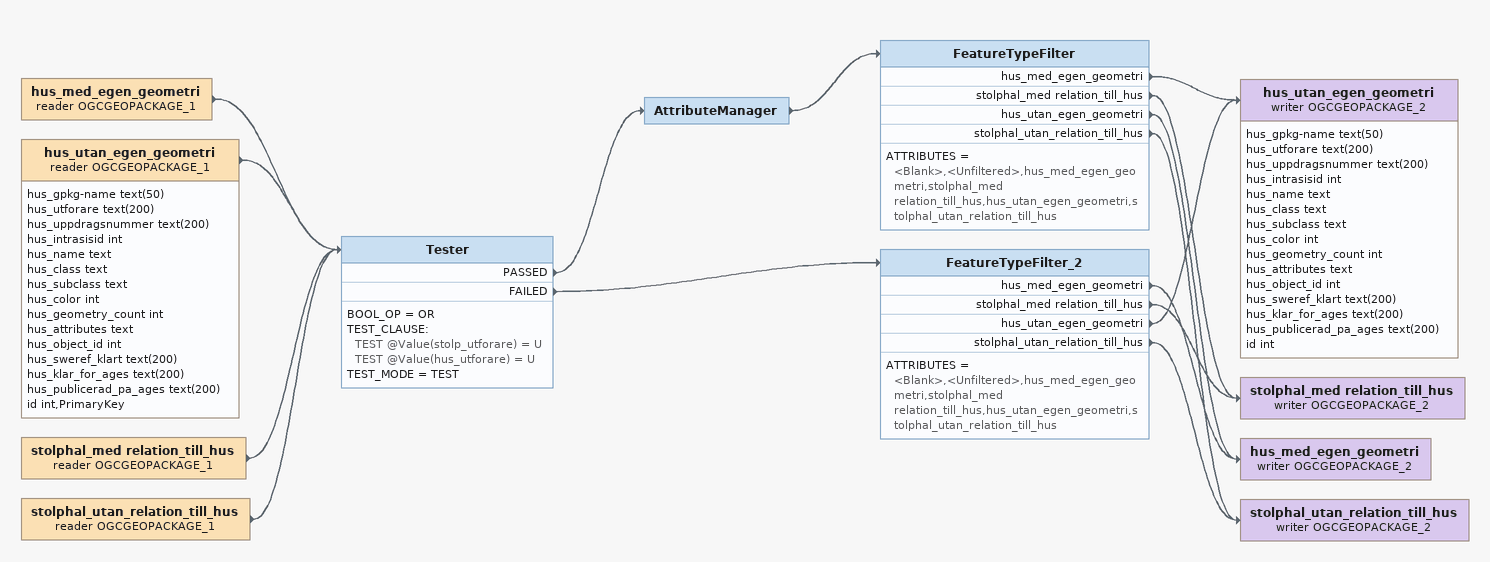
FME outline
hus_med_egen_geometri (reader OGCGEOPACKAGE_1)
    -> Tester
hus_utan_egen_geometri (reader OGCGEOPACKAGE_1)
    attributes: hus_gpkg-name text(50), hus_utforare text(200), hus_uppdragsnummer text(200), hus_intrasisid int, hus_name text, hus_class text, hus_subclass text, hus_color int, hus_geometry_count int, hus_attributes text, hus_object_id int, hus_sweref_klart text(200), hus_klar_for_ages text(200), hus_publicerad_pa_ages text(200), id int,PrimaryKey
    -> Tester
stolphal_med relation_till_hus (reader OGCGEOPACKAGE_1)
    -> Tester
stolphal_utan_relation_till_hus (reader OGCGEOPACKAGE_1)
    -> Tester
Tester
    BOOL_OP = OR
    TEST_CLAUSE:
      TEST @Value(stolp_utforare) = U
      TEST @Value(hus_utforare) = U
    TEST_MODE = TEST
    PASSED -> AttributeManager
    FAILED -> FeatureTypeFilter_2
AttributeManager
    -> FeatureTypeFilter
FeatureTypeFilter
    ATTRIBUTES = <Blank>,<Unfiltered>,hus_med_egen_geometri,stolphal_med relation_till_hus,hus_utan_egen_geometri,stolphal_utan_relation_till_hus
    hus_med_egen_geometri -> hus_utan_egen_geometri (writer OGCGEOPACKAGE_2)
    stolphal_med relation_till_hus -> stolphal_med relation_till_hus (writer OGCGEOPACKAGE_2)
    hus_utan_egen_geometri -> hus_med_egen_geometri (writer OGCGEOPACKAGE_2)
    stolphal_utan_relation_till_hus -> stolphal_utan_relation_till_hus (writer OGCGEOPACKAGE_2)
FeatureTypeFilter_2
    ATTRIBUTES = <Blank>,<Unfiltered>,hus_med_egen_geometri,stolphal_med relation_till_hus,hus_utan_egen_geometri,stolphal_utan_relation_till_hus
    hus_med_egen_geometri -> hus_med_egen_geometri (writer OGCGEOPACKAGE_2)
    stolphal_med relation_till_hus -> stolphal_med relation_till_hus (writer OGCGEOPACKAGE_2)
    hus_utan_egen_geometri -> hus_utan_egen_geometri (writer OGCGEOPACKAGE_2)
    stolphal_utan_relation_till_hus -> stolphal_utan_relation_till_hus (writer OGCGEOPACKAGE_2)
hus_utan_egen_geometri (writer OGCGEOPACKAGE_2)
    attributes: hus_gpkg-name text(50), hus_utforare text(200), hus_uppdragsnummer text(200), hus_intrasisid int, hus_name text, hus_class text, hus_subclass text, hus_color int, hus_geometry_count int, hus_attributes text, hus_object_id int, hus_sweref_klart text(200), hus_klar_for_ages text(200), hus_publicerad_pa_ages text(200), id int
stolphal_med relation_till_hus (writer OGCGEOPACKAGE_2)
hus_med_egen_geometri (writer OGCGEOPACKAGE_2)
stolphal_utan_relation_till_hus (writer OGCGEOPACKAGE_2)
